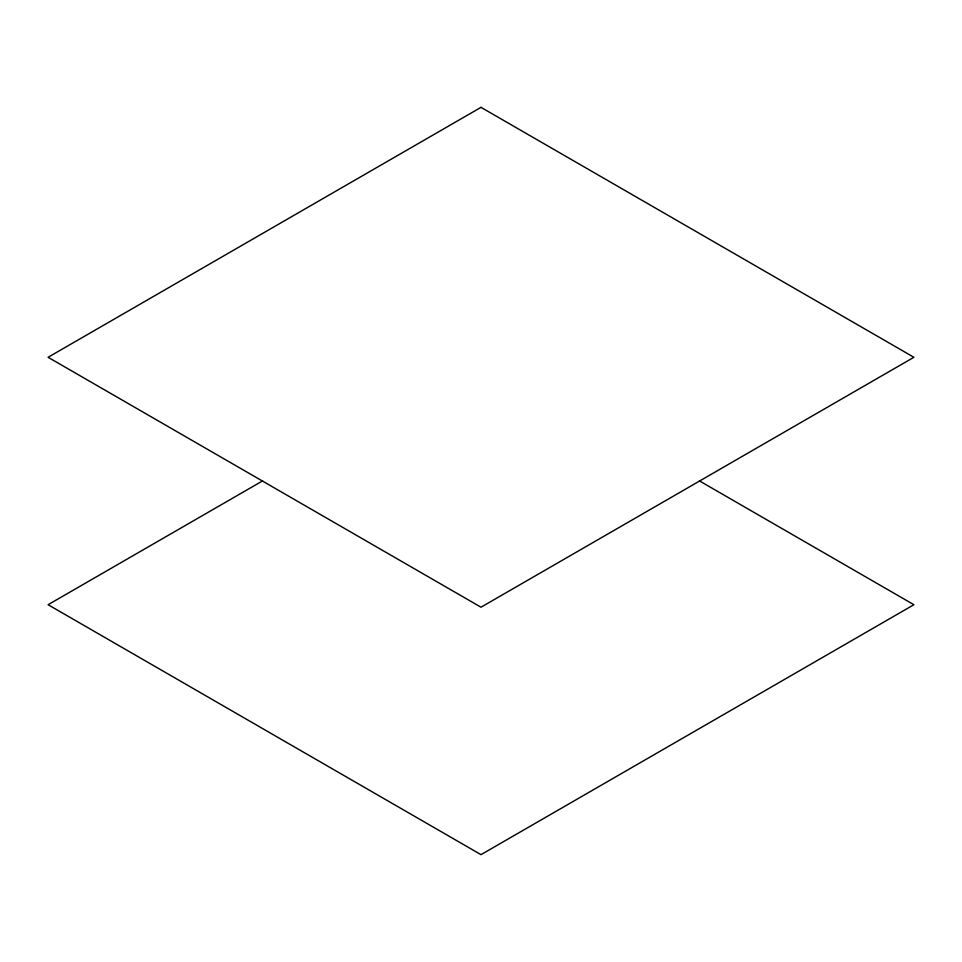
<?xml version="1.0" encoding="UTF-8"?>
<svg xmlns="http://www.w3.org/2000/svg" width="962" height="962" viewBox="0 0 962 962"><rect width="100%" height="100%" fill="white"/><g stroke="black" fill="none" stroke-linecap="round" stroke-linejoin="round"><path stroke-width="1.44" d="M262.602 480.88L48.1 604.713L481 854.653L913.9 604.713L699.398 480.88M481 107.347L48.1 357.287L481 607.214L913.9 357.287L481 107.347"/></g></svg>
